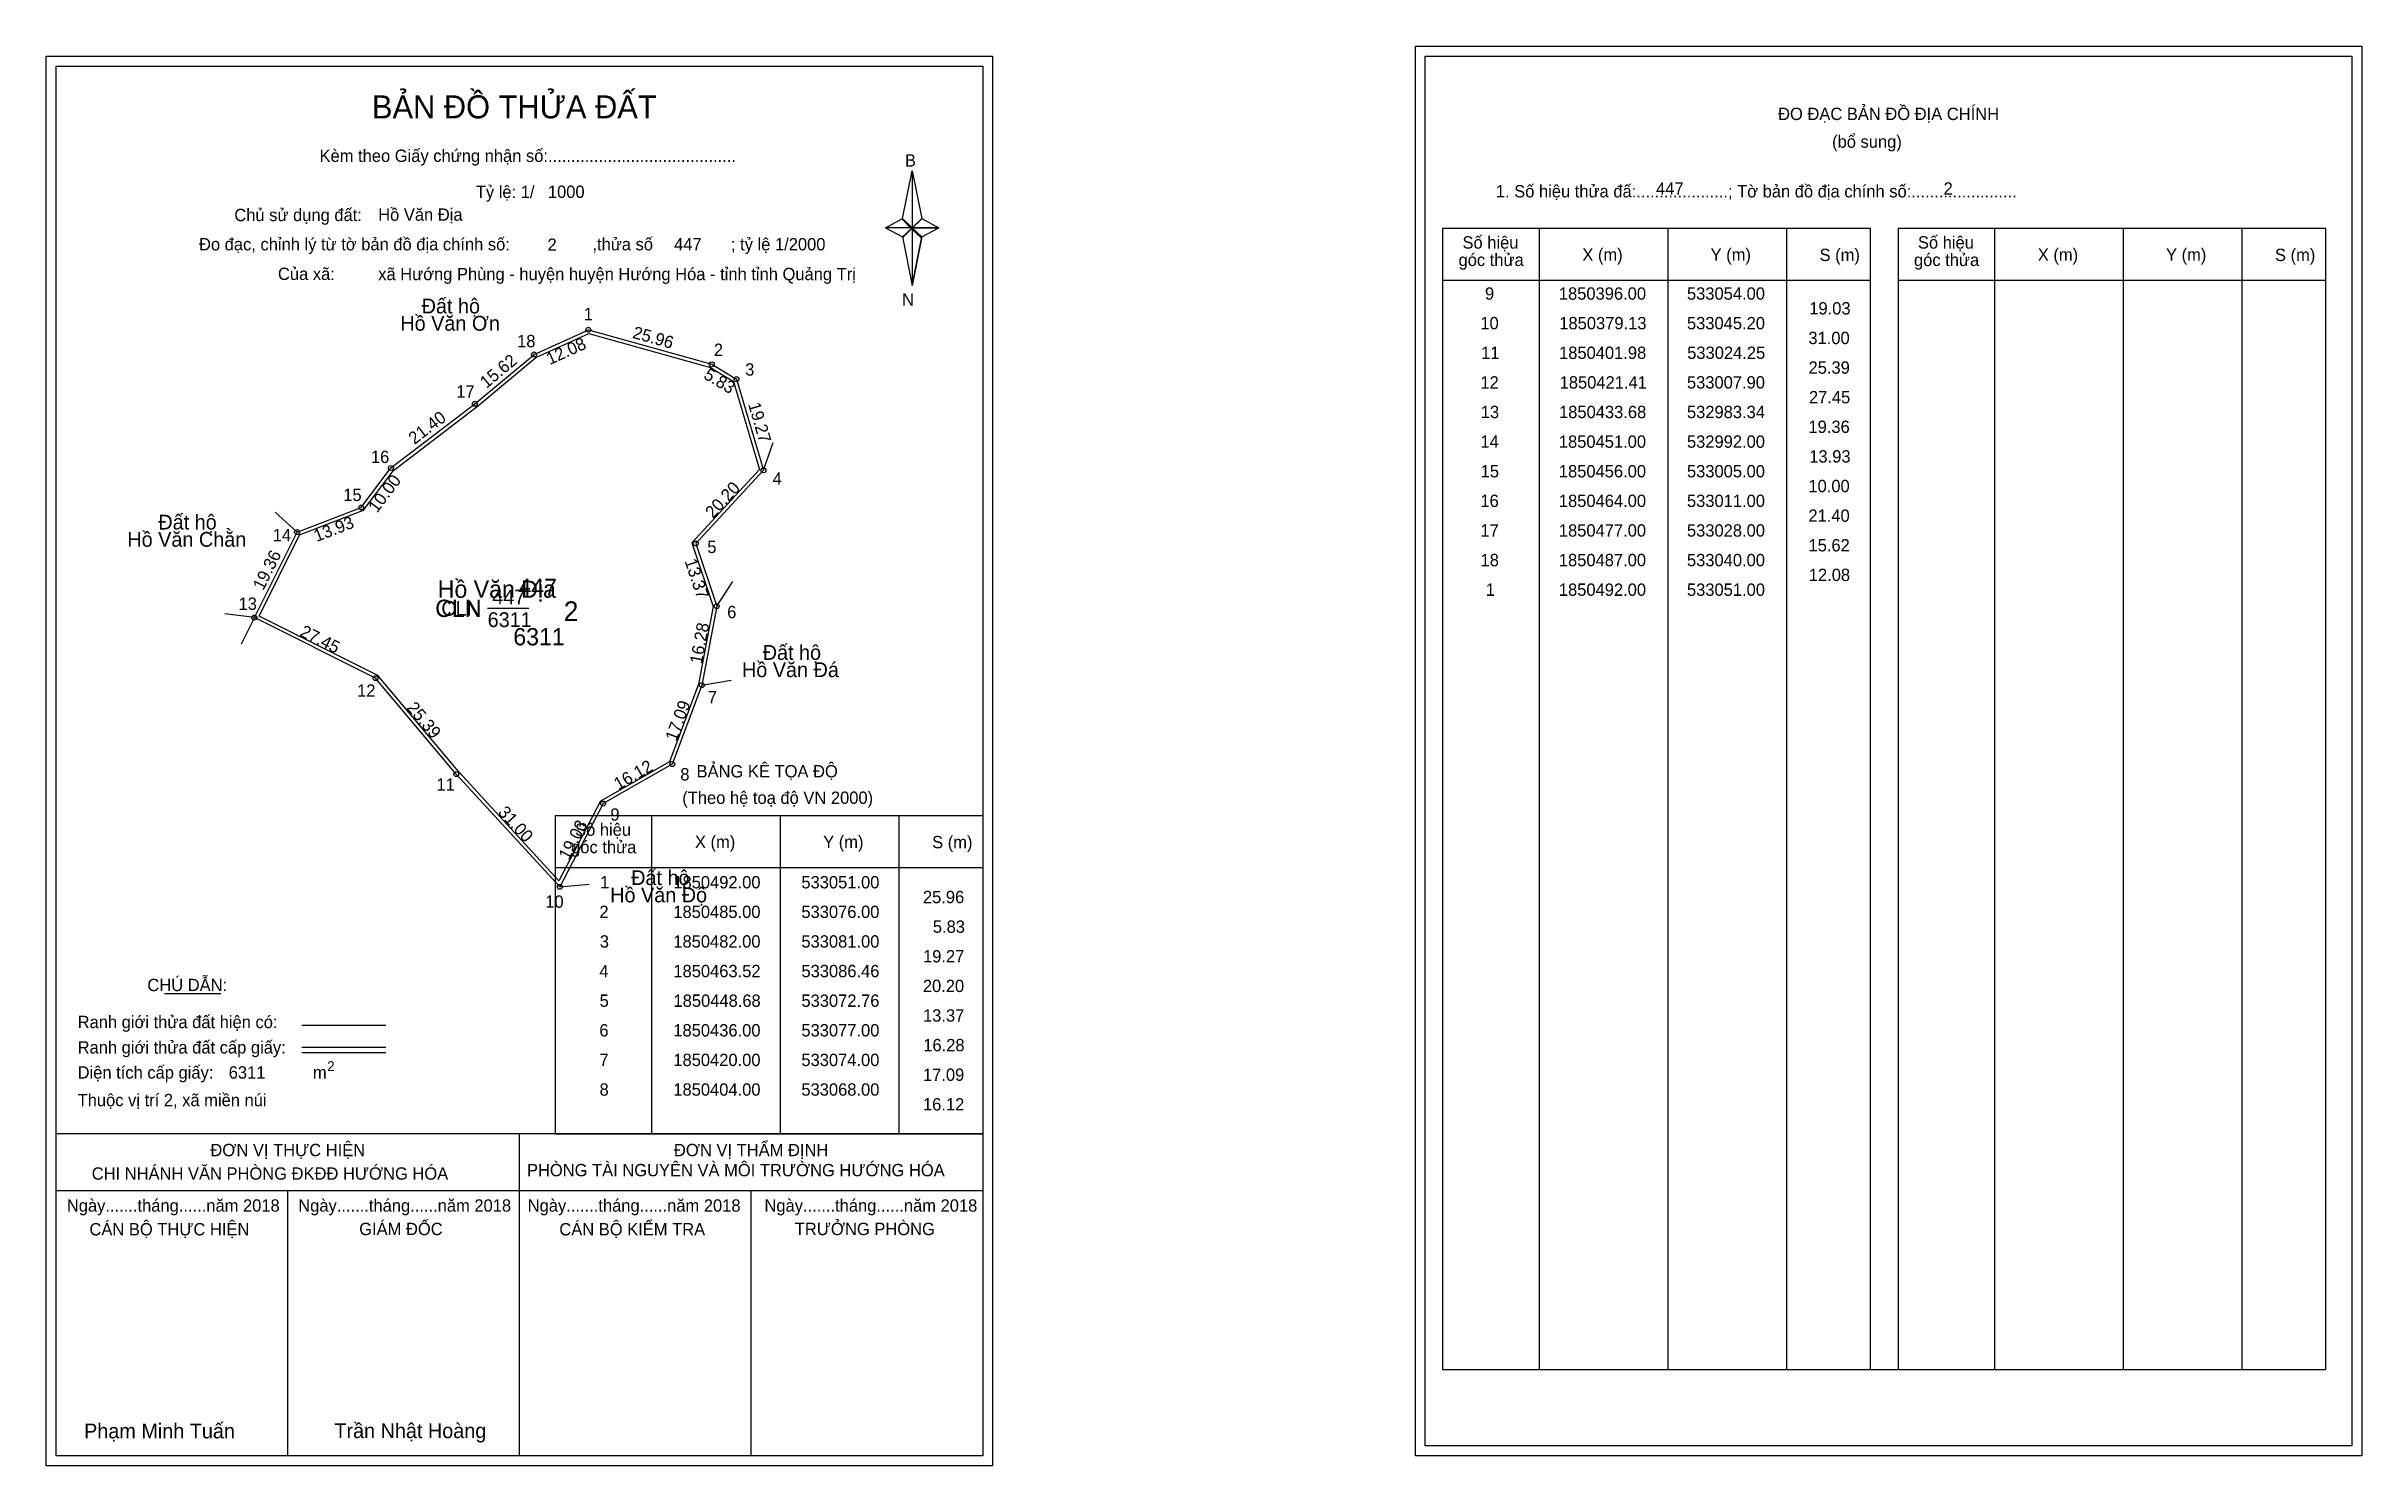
# Model space of a CAD drawing. Extents: x 532941 to 533410, y 1850262 to 1850549.
import ezdxf

# ---------------------------------------------------------------- set-up
doc = ezdxf.new("R2010")
doc.units = 0
for name, color, linetype in [('Level 1', 7, 'Continuous'), ('Level 10', 7, 'Continuous'), ('Level 11', 7, 'Continuous'), ('Level 13', 7, 'Continuous'), ('Level 2', 7, 'Continuous'), ('Level 27', 7, 'Continuous'), ('Level 3', 7, 'Continuous'), ('Level 36', 7, 'Continuous'), ('Level 4', 7, 'Continuous'), ('Level 49', 7, 'Continuous'), ('Level 5', 7, 'Continuous'), ('Level 53', 7, 'Continuous'), ('Level 55', 7, 'Continuous'), ('Level 6', 7, 'Continuous'), ('Level 63', 7, 'Continuous'), ('Level 7', 7, 'Continuous'), ('Level 9', 7, 'Continuous')]:
    doc.layers.add(name, color=color, linetype=linetype)

msp = doc.modelspace()

# ---------------------------------------------------------------- linework, layer by layer
at = {"layer": 'Level 1'}
for p, q in [((532943.2, 1850545.43), (532943.2, 1850545.43)), ((533220.52, 1850547.43), (533220.52, 1850547.43)), ((533114.62, 1850514.55), (533116.59, 1850524.19)), ((533116.59, 1850524.19), (533116.59, 1850512.66)), ((533116.59, 1850524.19), (533118.55, 1850514.55)), ((533111.17, 1850512.66), (533114.62, 1850514.55)), ((533114.62, 1850514.55), (533116.59, 1850512.66)), ((533116.44, 1850512.44), (533114.62, 1850514.33)), ((533116.59, 1850512.66), (533114.62, 1850510.82)), ((533116.44, 1850512.44), (533114.62, 1850510.6)), ((533114.62, 1850510.6), (533116.44, 1850512.44)), ((533118.41, 1850514.33), (533116.44, 1850512.44)), ((533116.44, 1850512.44), (533118.41, 1850514.33)), ((533118.41, 1850510.6), (533116.44, 1850512.44)), ((533118.55, 1850514.55), (533116.59, 1850512.66)), ((533116.59, 1850512.66), (533116.59, 1850500.96)), ((533116.59, 1850512.66), (533122, 1850512.66)), ((533116.59, 1850512.66), (533118.55, 1850510.82)), ((533118.55, 1850510.82), (533122, 1850512.66)), ((533224.05, 1850512.57), (533310.65, 1850512.57)), ((533243.64, 1850281.31), (533243.64, 1850512.57)), ((533269.71, 1850281.31), (533269.71, 1850512.57)), ((533293.69, 1850512.57), (533293.69, 1850281.31)), ((533310.65, 1850512.57), (533310.65, 1850281.31)), ((533316.31, 1850512.57), (533402.91, 1850512.57)), ((533335.9, 1850281.31), (533335.9, 1850512.57)), ((533361.97, 1850281.31), (533361.97, 1850512.57)), ((533385.94, 1850512.57), (533385.94, 1850281.31)), ((533402.91, 1850512.57), (533402.91, 1850281.31)), ((533114.62, 1850510.82), (533116.59, 1850500.96)), ((533118.55, 1850510.82), (533116.59, 1850500.96)), ((533224.05, 1850502.05), (533310.65, 1850502.05)), ((533316.31, 1850502.05), (533402.91, 1850502.05)), ((533044.29, 1850393.6), (533130.89, 1850393.6)), ((533063.88, 1850329.08), (533063.88, 1850393.6)), ((533089.95, 1850329.08), (533089.95, 1850393.6)), ((533113.92, 1850393.6), (533113.92, 1850329.08)), ((533044.29, 1850383.07), (533130.89, 1850383.07)), ((532965.11, 1850357.49), (532976.52, 1850357.49)), ((532992.98, 1850351.09), (533009.99, 1850351.09)), ((532992.98, 1850346.64), (533009.99, 1850346.64)), ((532992.98, 1850345.55), (533009.99, 1850345.55)), ((533050.02, 1850329.08), (532943.19, 1850329.08)), ((533130.89, 1850329.08), (533026.05, 1850329.08)), ((533037.04, 1850263.85), (533037.04, 1850329.08)), ((533044.29, 1850329.07), (533130.89, 1850329.07)), ((533130.89, 1850317.53), (532943.19, 1850317.53)), ((532990.12, 1850263.85), (532990.12, 1850317.53)), ((533083.97, 1850263.85), (533083.97, 1850317.53)), ((533224.05, 1850281.31), (533402.91, 1850281.31)), ((533130.89, 1850263.85), (533130.89, 1850263.85)), ((533408.22, 1850265.85), (533408.22, 1850265.85))]:
    msp.add_line(p, q, dxfattribs=at)
for points in [[(533114.62, 1850514.55), (533116.59, 1850524.19), (533116.59, 1850512.66)], [(533111.17, 1850512.66), (533114.62, 1850510.82), (533116.59, 1850512.66)], [(533116.59, 1850512.66), (533118.55, 1850514.55), (533122, 1850512.66)], [(533116.59, 1850512.66), (533116.59, 1850500.96), (533118.55, 1850510.82)]]:
    msp.add_lwpolyline(points, close=True, dxfattribs=at)
at = {"layer": 'Level 10'}
for p, q in [((533086.46, 1850463.52), (533072.76, 1850448.68)), ((533045.2, 1850379.13), (533024.25, 1850401.98))]:
    msp.add_line(p, q, dxfattribs=at)
for points in [[(533077, 1850436), (533074, 1850420), (533068, 1850404), (533054, 1850396), (533045.2, 1850379.13), (533024.25, 1850401.98), (533007.9, 1850421.41), (532983.34, 1850433.68), (532992, 1850451), (533005, 1850456), (533011, 1850464), (533028, 1850477), (533040, 1850487), (533051, 1850492), (533076, 1850485), (533081, 1850482), (533086.46, 1850463.52), (533072.76, 1850448.68)], [(533076.28, 1850435.95), (533073.32, 1850420.19), (533067.43, 1850404.48), (533053.47, 1850396.51), (533045.04, 1850380.34), (533024.78, 1850402.44), (533008.34, 1850421.97), (532984.28, 1850433.99), (532992.5, 1850450.44), (533005.44, 1850455.42), (533011.5, 1850463.5), (533028.44, 1850476.45), (533040.38, 1850486.4), (533051.06, 1850491.26), (533075.72, 1850484.35), (533080.41, 1850481.54), (533085.68, 1850463.7), (533071.96, 1850448.85)]]:
    msp.add_lwpolyline(points, close=True, dxfattribs=at)
at = {"layer": 'Level 11'}
for centre in [(533051, 1850492), (533040, 1850487), (533076, 1850485), (533081, 1850482), (533028, 1850477), (533011, 1850464), (533086.46, 1850463.52), (533005, 1850456), (532992, 1850451), (533072.76, 1850448.68), (533077, 1850436), (533077, 1850436), (532983.34, 1850433.68), (533007.9, 1850421.41), (533074, 1850420), (533068, 1850404), (533024.25, 1850401.98), (533054, 1850396), (533045.2, 1850379.13)]:
    msp.add_circle(centre, 0.5, dxfattribs=at)
at = {"layer": 'Level 27'}
for p, q in [((533086.46, 1850463.52), (533088.44, 1850469.18)), ((532992, 1850451), (532987.54, 1850455.01)), ((533077, 1850436), (533080.29, 1850441.02)), ((532983.34, 1850433.68), (532977.39, 1850434.43)), ((532983.34, 1850433.68), (532980.66, 1850428.31)), ((533074, 1850420), (533079.92, 1850420.99)), ((533045.2, 1850379.13), (533051.17, 1850379.7))]:
    msp.add_line(p, q, dxfattribs=at)
at = {"layer": 'Level 3'}
for p, q in [((533224.05, 1850512.57), (533224.05, 1850281.31)), ((533316.31, 1850512.57), (533316.31, 1850281.31)), ((533044.29, 1850393.6), (533044.29, 1850329.08))]:
    msp.add_line(p, q, dxfattribs=at)
at = {"layer": 'Level 63'}
for points in [[(533218.52, 1850549.43), (533410.22, 1850549.43), (533410.22, 1850263.85), (533218.52, 1850263.85)], [(532941.19, 1850547.43), (533132.89, 1850547.43), (533132.89, 1850261.85), (532941.19, 1850261.85)], [(532943.19, 1850545.43), (533130.89, 1850545.43), (533130.89, 1850263.85), (532943.19, 1850263.85)], [(533220.52, 1850547.43), (533408.22, 1850547.43), (533408.22, 1850265.85), (533220.52, 1850265.85)]]:
    msp.add_lwpolyline(points, close=True, dxfattribs=at)
at = {"layer": 'Level 9'}
msp.add_line((533030.6, 1850435.56), (533038.93, 1850435.56), dxfattribs=at)

# ---------------------------------------------------------------- texts
at = {"layer": 'Level 1'}
for s, height, p in [('BẢN ĐỒ THỬA ĐẤT', 4.6657, (533007.16, 1850534.83)), ('ĐO ĐẠC BẢN ĐỒ ĐỊA CHÍNH', 2.5, (533292, 1850534.49)), ('(bổ sung)', 2.5, (533302.94, 1850528.87)), ('Kèm theo Giấy chứng nhận số:.........................................', 2.5, (532996.54, 1850526)), ('B', 2.5, (533115.13, 1850525.06)), ('1. Số hiệu thửa đấ:....................; Tờ bản đồ địa chính số:.......................', 2.5, (533234.83, 1850518.81)), ('Chủ sử dụng đất:', 2.5, (532979.28, 1850514.01)), ('Đo đạc, chỉnh lý từ tờ bản đồ địa chính số:                  ,thửa số                 ; tỷ lệ 1/2000', 2.5, (532972.13, 1850508.08)), ('góc thửa', 2.5, (533227.27, 1850504.91)), ('Số hiệu', 2.5, (533228.07, 1850508.44)), ('X (m)', 2.5, (533252.35, 1850505.97)), ('Y (m)', 2.5, (533278.33, 1850505.97)), ('S (m)', 2.5, (533300.4, 1850505.92)), ('góc thửa', 2.5, (533319.53, 1850504.91)), ('Số hiệu', 2.5, (533320.33, 1850508.44)), ('X (m)', 2.5, (533344.61, 1850505.97)), ('Y (m)', 2.5, (533370.58, 1850505.97)), ('S (m)', 2.5, (533392.66, 1850505.92)), ('Của xã:', 2.5, (532988.12, 1850502.08)), ('N', 2.5, (533114.53, 1850496.89)), ('BẢNG KÊ TỌA ĐỘ', 2.5, (533072.92, 1850401.3)), ('(Theo hệ toạ độ VN 2000)', 2.5, (533070.02, 1850395.94)), ('Số hiệu', 2.5, (533048.31, 1850389.47)), ('X (m)', 2.5, (533072.59, 1850386.99)), ('Y (m)', 2.5, (533098.56, 1850386.99)), ('S (m)', 2.5, (533120.64, 1850386.94)), ('góc thửa', 2.5, (533047.51, 1850385.94)), ('CHÚ DẪN:', 2.5, (532961.67, 1850358)), ('Ranh giới thửa đất hiện có:', 2.5, (532947.54, 1850350.5)), ('Ranh giới thửa đất cấp giấy:', 2.5, (532947.54, 1850345.36)), ('Diện tích cấp giấy:', 2.5, (532947.54, 1850340.28)), ('2', 2, (532998.1, 1850341.81)), ('m', 2.5, (532995.2, 1850340.3)), ('Thuộc vị trí 2, xã miền núi', 2.5, (532947.54, 1850334.68)), ('ĐƠN VỊ THỰC HIỆN', 2.5, (532974.43, 1850324.56)), ('ĐƠN VỊ THẨM ĐỊNH', 2.5, (533068.33, 1850324.56)), ('CHI NHÁNH VĂN PHÒNG ĐKĐĐ HƯỚNG HÓA', 2.5, (532950.39, 1850319.8)), ('PHÒNG TÀI NGUYÊN VÀ MÔI TRƯỜNG HƯỚNG HÓA', 2.5, (533038.56, 1850320.49)), ('Ngày.......tháng......năm 2018', 2.5, (532945.36, 1850313.32)), ('Ngày.......tháng......năm 2018', 2.5, (532992.23, 1850313.32)), ('Ngày.......tháng......năm 2018', 2.5, (533038.71, 1850313.32)), ('Ngày.......tháng......năm 2018', 2.5, (533086.67, 1850313.32)), ('CÁN BỘ THỰC HIỆN', 2.5, (532949.94, 1850308.51)), ('GIÁM ĐỐC', 2.5, (533004.58, 1850308.57)), ('CÁN BỘ KIỂM TRA', 2.5, (533045.12, 1850308.51)), ('TRƯỞNG PHÒNG', 2.5, (533092.81, 1850308.57)), ('Phạm Minh Tuấn', 3, (532948.85, 1850267.39)), ('Trần Nhật Hoàng', 3, (532999.55, 1850267.44))]:
    msp.add_text(s, height=height, dxfattribs=at).set_placement(p)
at = {"layer": 'Level 11'}
msp.add_text('Tỷ lệ: 1/', height=2.5, dxfattribs=at).set_placement((533028.2, 1850518.69))
at = {"layer": 'Level 13'}
for s, p in [('CLN', (533021.21, 1850434.06)), ('447', (533031.54, 1850436.36)), ('6311', (533030.6, 1850431.76))]:
    msp.add_text(s, height=3, dxfattribs=at).set_placement(p)
at = {"layer": 'Level 2'}
msp.add_text('Hồ Văn Địa', height=3.5, dxfattribs=at).set_placement((533020.49, 1850437.7))
at = {"layer": 'Level 3'}
msp.add_text('CLN', height=3.5, dxfattribs=at).set_placement((533019.98, 1850433.81))
at = {"layer": 'Level 36'}
for s, p in [('Đất hộ', (533017.23, 1850495.31)), ('Hồ Văn Ơn', (533012.91, 1850491.81)), ('Hồ Văn Chằn', (532957.61, 1850448.03)), ('Đất hộ', (532963.89, 1850451.53)), ('Đất hộ', (533086.32, 1850425.12)), ('Hồ Văn Đá', (533082.12, 1850421.62)), ('Đất hộ', (533059.67, 1850379.49)), ('Hồ Văn Độ', (533055.42, 1850375.99))]:
    msp.add_text(s, height=3, dxfattribs=at).set_placement(p)
at = {"layer": 'Level 4'}
msp.add_text('447', height=3.5, dxfattribs=at).set_placement((533036.82, 1850438.06))
at = {"layer": 'Level 49'}
for s, rotation, p in [('12.08', 24.444, (533043.18, 1850484.82)), ('25.96', 344.3578, (533059.78, 1850490.37)), ('15.62', 39.8056, (533030.35, 1850480)), ('5.83', 329.0362, (533074.16, 1850482.25)), ('21.40', 37.4054, (533015.77, 1850468.65)), ('19.27', 286.46, (533083.34, 1850476.89)), ('10.00', 53.1301, (533008.19, 1850454.75)), ('20.20', 47.2874, (533076.25, 1850453.64)), ('13.93', 21.0375, (532995.95, 1850448.98)), ('19.36', 63.4349, (532985.13, 1850439.04)), ('13.37', 288.4892, (533070.46, 1850445.16)), ('27.45', 333.4536, (532992.37, 1850430.06)), ('16.28', 79.3803, (533073.97, 1850424.17)), ('25.39', 310.08, (533014.06, 1850415.33)), ('17.09', 69.444, (533068.82, 1850408.46)), ('16.12', 29.7449, (533057.06, 1850398.67)), ('31.00', 312.5161, (533032.55, 1850394.11)), ('19.03', 62.4518, (533047.04, 1850384.39))]:
    msp.add_text(s, height=2.5, rotation=rotation, dxfattribs=at).set_placement(p)
at = {"layer": 'Level 5'}
msp.add_text('6311', height=3.5, dxfattribs=at).set_placement((533035.8, 1850428.06))
at = {"layer": 'Level 53'}
for s, p in [('9', (533232.63, 1850498.09)), ('1850396.00', (533247.59, 1850498.09)), ('533054.00', (533273.54, 1850498.09)), ('19.03', (533298.32, 1850495.09)), ('10', (533231.69, 1850492.09)), ('1850379.13', (533247.68, 1850492.09)), ('533045.20', (533273.54, 1850492.09)), ('11', (533231.85, 1850486.09)), ('1850401.98', (533247.63, 1850486.09)), ('533024.25', (533273.59, 1850486.09)), ('31.00', (533298.14, 1850489.09)), ('25.39', (533298.17, 1850483.09)), ('12', (533231.7, 1850480.09)), ('1850421.41', (533247.75, 1850480.09)), ('533007.90', (533273.54, 1850480.09)), ('27.45', (533298.25, 1850477.09)), ('13', (533231.78, 1850474.09)), ('1850433.68', (533247.63, 1850474.09)), ('532983.34', (533273.54, 1850474.09)), ('14', (533231.69, 1850468.09)), ('1850451.00', (533247.59, 1850468.09)), ('532992.00', (533273.54, 1850468.09)), ('19.36', (533298.15, 1850471.09)), ('15', (533231.75, 1850462.09)), ('1850456.00', (533247.59, 1850462.09)), ('533005.00', (533273.54, 1850462.09)), ('13.93', (533298.32, 1850465.09)), ('10.00', (533298.14, 1850459.09)), ('16', (533231.7, 1850456.09)), ('1850464.00', (533247.59, 1850456.09)), ('533011.00', (533273.54, 1850456.09)), ('21.40', (533298.14, 1850453.09)), ('17', (533231.71, 1850450.09)), ('1850477.00', (533247.59, 1850450.09)), ('533028.00', (533273.54, 1850450.09)), ('18', (533231.73, 1850444.09)), ('1850487.00', (533247.59, 1850444.09)), ('533040.00', (533273.54, 1850444.09)), ('15.62', (533298.16, 1850447.09)), ('12.08', (533298.22, 1850441.09)), ('1', (533232.77, 1850438.09)), ('1850492.00', (533247.59, 1850438.09)), ('533051.00', (533273.54, 1850438.09)), ('1', (533053.39, 1850378.82)), ('1850492.00', (533068.21, 1850378.82)), ('533051.00', (533094.15, 1850378.82)), ('25.96', (533118.77, 1850375.82)), ('2', (533053.24, 1850372.82)), ('1850485.00', (533068.21, 1850372.82)), ('533076.00', (533094.15, 1850372.82)), ('5.83', (533120.78, 1850369.82)), ('3', (533053.32, 1850366.82)), ('1850482.00', (533068.21, 1850366.82)), ('533081.00', (533094.15, 1850366.82)), ('19.27', (533118.79, 1850363.82)), ('4', (533053.23, 1850360.82)), ('1850463.52', (533068.22, 1850360.82)), ('533086.46', (533094.16, 1850360.82)), ('5', (533053.28, 1850354.82)), ('1850448.68', (533068.25, 1850354.82)), ('533072.76', (533094.16, 1850354.82)), ('20.20', (533118.76, 1850357.82)), ('13.37', (533118.79, 1850351.82)), ('6', (533053.23, 1850348.82)), ('1850436.00', (533068.21, 1850348.82)), ('533077.00', (533094.15, 1850348.82)), ('16.28', (533118.84, 1850345.82)), ('7', (533053.24, 1850342.82)), ('1850420.00', (533068.21, 1850342.82)), ('533074.00', (533094.15, 1850342.82)), ('8', (533053.27, 1850336.82)), ('1850404.00', (533068.21, 1850336.82)), ('533068.00', (533094.15, 1850336.82)), ('17.09', (533118.78, 1850339.82)), ('16.12', (533118.78, 1850333.82))]:
    msp.add_text(s, height=2.5, dxfattribs=at).set_placement(p)
at = {"layer": 'Level 55'}
for s, height, p in [('1', 0.4, (533050.89, 1850492)), ('0', 0.11, (533050.96, 1850491.89)), ('0', 0.11, (533050.96, 1850491.89)), ('18', 0.4, (533039.72, 1850487)), ('0', 0.11, (533039.96, 1850486.89)), ('0', 0.11, (533039.96, 1850486.89)), ('2', 0.4, (533075.86, 1850485)), ('0', 0.11, (533075.96, 1850484.89)), ('0', 0.11, (533075.96, 1850484.89)), ('3', 0.4, (533080.88, 1850482)), ('0', 0.11, (533080.96, 1850481.89)), ('0', 0.11, (533080.96, 1850481.89)), ('17', 0.4, (533027.72, 1850477)), ('0', 0.11, (533027.96, 1850476.89)), ('0', 0.11, (533027.96, 1850476.89)), ('16', 0.4, (533010.72, 1850464)), ('0', 0.11, (533010.96, 1850463.89)), ('0', 0.11, (533010.96, 1850463.89)), ('4', 0.4, (533086.32, 1850463.52)), ('0', 0.11, (533086.42, 1850463.41)), ('0', 0.11, (533086.42, 1850463.41)), ('0', 0.11, (533086.42, 1850463.41)), ('15', 0.4, (533004.72, 1850456)), ('0', 0.11, (533004.96, 1850455.89)), ('0', 0.11, (533004.96, 1850455.89)), ('14', 0.4, (532991.71, 1850451)), ('0', 0.11, (532991.96, 1850450.89)), ('0', 0.11, (532991.96, 1850450.89)), ('0', 0.11, (532991.96, 1850450.89)), ('0', 0.11, (532991.96, 1850450.89)), ('5', 0.4, (533072.63, 1850448.68)), ('0', 0.11, (533072.72, 1850448.57)), ('6', 0.4, (533076.86, 1850436)), ('13', 0.4, (532983.07, 1850433.68)), ('0', 0.11, (532983.3, 1850433.57)), ('0', 0.11, (532983.3, 1850433.57)), ('0', 0.11, (532983.3, 1850433.57)), ('445', 0.11, (533076.88, 1850435.89)), ('0', 0.11, (533076.96, 1850435.89)), ('12', 0.4, (533007.62, 1850421.41)), ('0', 0.11, (533007.86, 1850421.3)), ('7', 0.4, (533073.87, 1850420)), ('445', 0.11, (533073.88, 1850419.89)), ('448', 0.11, (533073.88, 1850419.89)), ('8', 0.4, (533067.87, 1850404)), ('448', 0.11, (533067.88, 1850403.89)), ('11', 0.4, (533023.99, 1850401.98)), ('0', 0.11, (533024.21, 1850401.87)), ('9', 0.4, (533053.86, 1850396)), ('448', 0.11, (533053.88, 1850395.89)), ('10', 0.4, (533044.92, 1850379.13)), ('448', 0.11, (533045.08, 1850379.02)), ('0', 0.11, (533045.16, 1850379.02))]:
    msp.add_text(s, height=height, dxfattribs=at).set_placement(p)
at = {"layer": 'Level 6'}
for s, p in [('1000', (533042.8, 1850518.71)), ('447', (533267.28, 1850519.35)), ('2', (533325.52, 1850519.37)), ('Hồ Văn Địa', (533008.42, 1850514.08)), ('2', (533042.72, 1850507.99)), ('447', (533068.36, 1850508.07)), ('xã Hướng Phùng - huyện huyện Hướng Hóa - tỉnh tỉnh Quảng Trị', (533008.43, 1850502.04)), ('6311', (532978.14, 1850340.28))]:
    msp.add_text(s, height=2.5, dxfattribs=at).set_placement(p)
at = {"layer": 'Level 7'}
msp.add_text('2', height=4, dxfattribs=at).set_placement((533046, 1850432.97))
at = {"layer": 'Level 9'}
for s, p in [('1', (533050.06, 1850493.94)), ('18', (533036.56, 1850488.46)), ('2', (533076.42, 1850486.69)), ('3', (533082.76, 1850482.71)), ('17', (533024.24, 1850478.25)), ('16', (533006.95, 1850465)), ('4', (533088.34, 1850460.62)), ('15', (533001.35, 1850457.3)), ('14', (532987.07, 1850449.15)), ('5', (533075.09, 1850446.76)), ('13', (532980.14, 1850435.25)), ('6', (533079.12, 1850433.56)), ('12', (533004.15, 1850417.65)), ('7', (533075.19, 1850416.28)), ('11', (533020.23, 1850398.62)), ('8', (533069.62, 1850400.68)), ('9', (533055.46, 1850392.53)), ('10', (533042.27, 1850374.89))]:
    msp.add_text(s, height=2.5, dxfattribs=at).set_placement(p)

doc.saveas('drawing.dxf')
